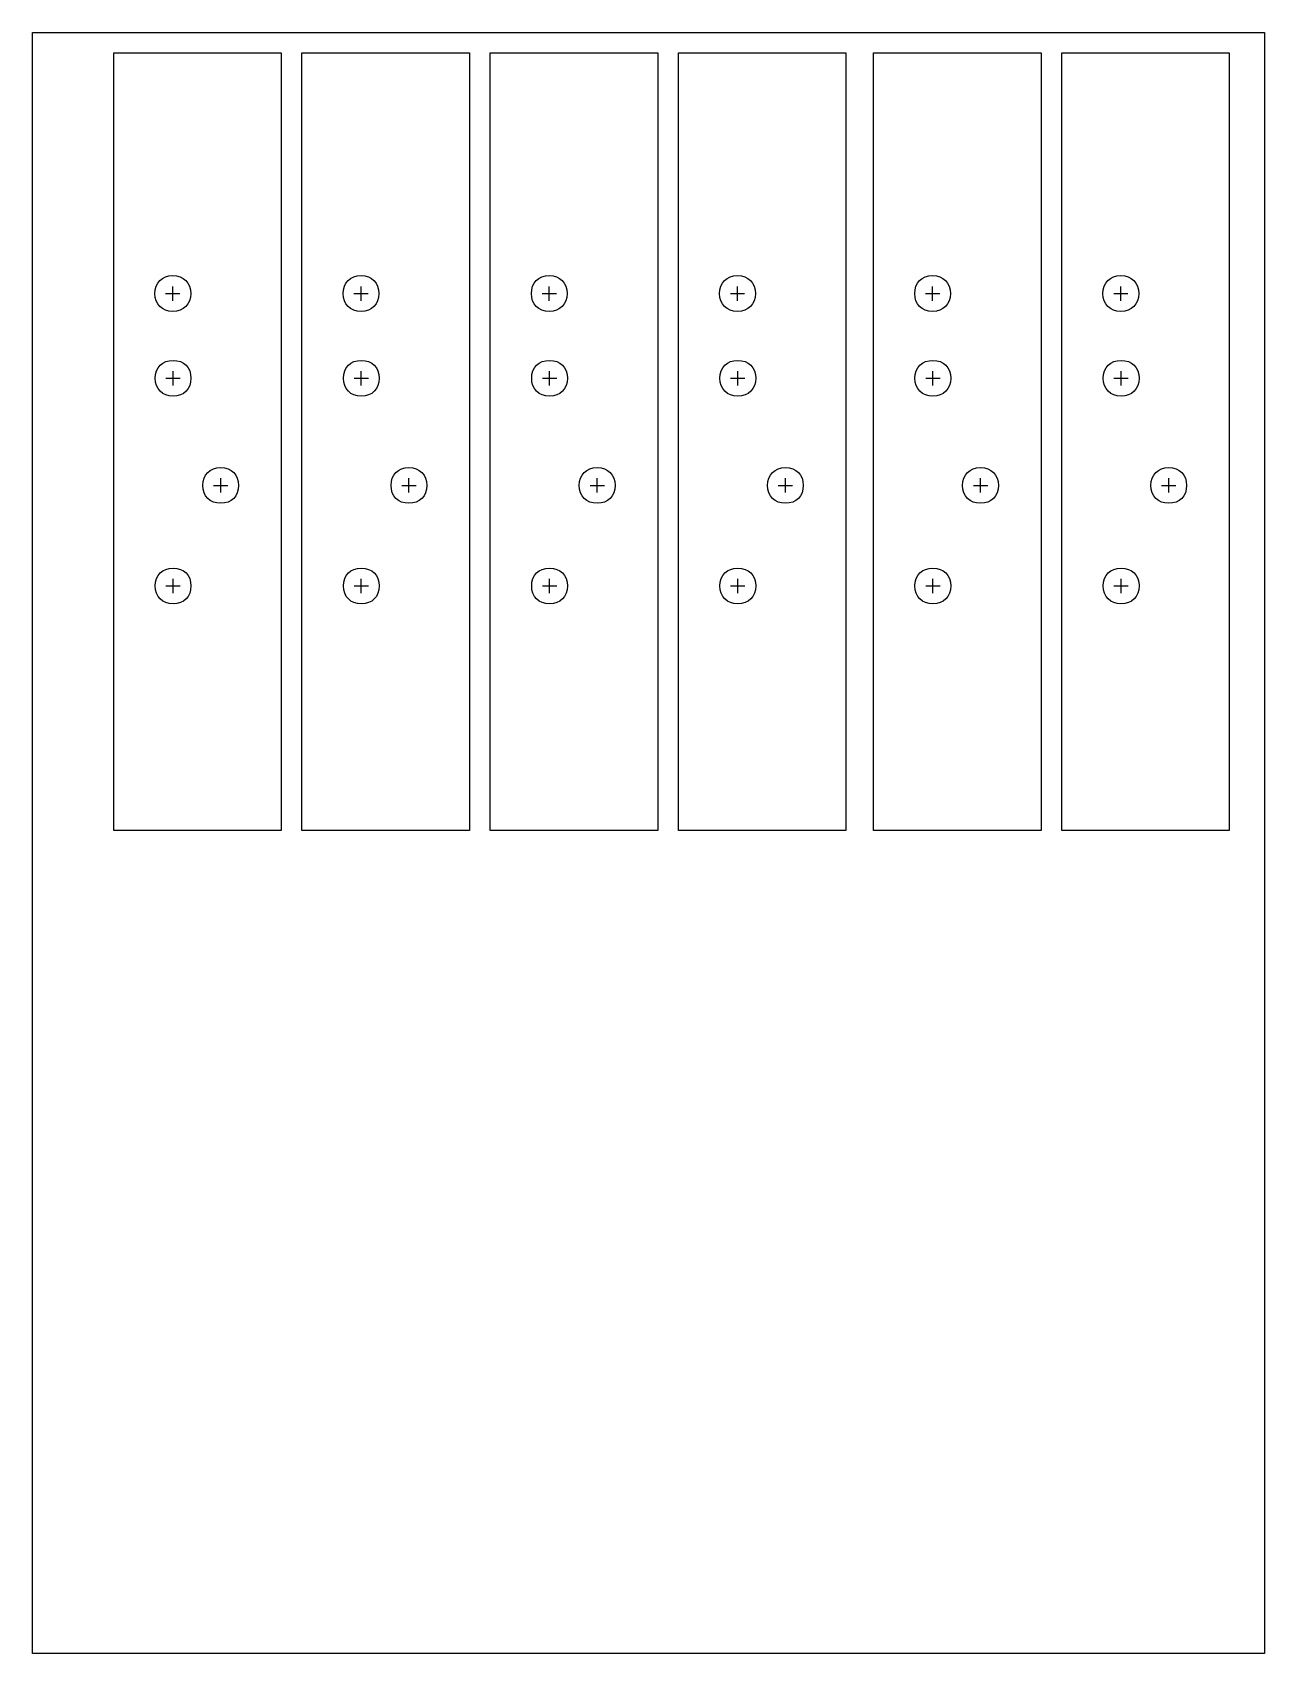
# Model space of a CAD drawing. Extents: x 4 to 208, y 8 to 275.
import ezdxf

# ---------------------------------------------------------------- set-up
doc = ezdxf.new("R2010")
doc.units = 0
doc.layers.add('text', color=7, linetype='CONTINUOUS')

msp = doc.modelspace()

# ---------------------------------------------------------------- linework, layer by layer
at = {"layer": 'text', "color": 1}
msp.add_lwpolyline([(4.399403, 275.32563), (207.608361, 275.32563), (207.608361, 8.132912), (4.399403, 8.132912), (4.399403, 275.32563)], close=True, dxfattribs=at)
for points in [[(27.785327, 143.797089), (17.805714, 143.797089), (17.805714, 271.959279), (45.438506, 271.959279), (45.438506, 143.797089), (17.805714, 143.797089)], [(58.829771, 143.797089), (48.850158, 143.797089), (48.850158, 271.959279), (76.48295, 271.959279), (76.48295, 143.797089), (48.850158, 143.797089)], [(89.874216, 143.797089), (79.894602, 143.797089), (79.894602, 271.959279), (107.527395, 271.959279), (107.527395, 143.797089), (79.894602, 143.797089)], [(120.91866, 143.797089), (110.939047, 143.797089), (110.939047, 271.959279), (138.571839, 271.959279), (138.571839, 143.797089), (110.939047, 143.797089)], [(153.091993, 143.797089), (143.11238, 143.797089), (143.11238, 271.959279), (170.745172, 271.959279), (170.745172, 143.797089), (143.11238, 143.797089)], [(184.136438, 143.797089), (174.156825, 143.797089), (174.156825, 271.959279), (201.789617, 271.959279), (201.789617, 143.797089), (174.156825, 143.797089)], [(27.548563, 231.111206), (27.548563, 233.473053)], [(58.593008, 231.111206), (58.593008, 233.473053)], [(89.637452, 231.111206), (89.637452, 233.473053)], [(120.681897, 231.111206), (120.681897, 233.473053)], [(152.85523, 231.111206), (152.85523, 233.473053)], [(183.899675, 231.111206), (183.899675, 233.473053)], [(26.368875, 232.291953), (28.729311, 232.291953)], [(57.413319, 232.291953), (59.773755, 232.291953)], [(88.457763, 232.291953), (90.8182, 232.291953)], [(119.502208, 232.291953), (121.862644, 232.291953)], [(151.675541, 232.291953), (154.035977, 232.291953)], [(182.719986, 232.291953), (185.080422, 232.291953)], [(27.599363, 217.144093), (27.599363, 219.505941)], [(58.643808, 217.144093), (58.643808, 219.505941)], [(89.688252, 217.144093), (89.688252, 219.505941)], [(120.732697, 217.144093), (120.732697, 219.505941)], [(152.90603, 217.144093), (152.90603, 219.505941)], [(183.950475, 217.144093), (183.950475, 219.505941)], [(26.419675, 218.324841), (28.780111, 218.324841)], [(57.464119, 218.324841), (59.824555, 218.324841)], [(88.508563, 218.324841), (90.869, 218.324841)], [(119.553008, 218.324841), (121.913444, 218.324841)], [(151.726341, 218.324841), (154.086777, 218.324841)], [(182.770786, 218.324841), (185.131222, 218.324841)], [(34.271097, 200.664435), (36.631533, 200.664435)], [(35.450786, 199.483688), (35.450786, 201.845535)], [(65.315541, 200.664435), (67.675977, 200.664435)], [(66.49523, 199.483688), (66.49523, 201.845535)], [(96.359986, 200.664435), (98.720422, 200.664435)], [(97.539675, 199.483688), (97.539675, 201.845535)], [(127.40443, 200.664435), (129.764866, 200.664435)], [(128.584119, 199.483688), (128.584119, 201.845535)], [(159.577763, 200.664435), (161.9382, 200.664435)], [(160.757452, 199.483688), (160.757452, 201.845535)], [(190.622208, 200.664435), (192.982644, 200.664435)], [(191.801897, 199.483688), (191.801897, 201.845535)], [(27.599363, 182.913095), (27.599363, 185.274942)], [(58.643808, 182.913095), (58.643808, 185.274942)], [(89.688252, 182.913095), (89.688252, 185.274942)], [(120.732697, 182.913095), (120.732697, 185.274942)], [(152.90603, 182.913095), (152.90603, 185.274942)], [(183.950475, 182.913095), (183.950475, 185.274942)], [(26.419675, 184.093842), (28.780111, 184.093842)], [(57.464119, 184.093842), (59.824555, 184.093842)], [(88.508563, 184.093842), (90.869, 184.093842)], [(119.553008, 184.093842), (121.913444, 184.093842)], [(151.726341, 184.093842), (154.086777, 184.093842)], [(182.770786, 184.093842), (185.131222, 184.093842)]]:
    msp.add_lwpolyline(points, dxfattribs=at)
for points in [[(24.596519, 232.291953), (24.596519, 234.062898), (25.777619, 235.243645), (27.548563, 235.243645)], [(27.548563, 235.243645), (29.320566, 235.243645), (30.500255, 234.062898), (30.500255, 232.291953)], [(55.640963, 232.291953), (55.640963, 234.062898), (56.822063, 235.243645), (58.593008, 235.243645)], [(58.593008, 235.243645), (60.365011, 235.243645), (61.5447, 234.062898), (61.5447, 232.291953)], [(86.685408, 232.291953), (86.685408, 234.062898), (87.866508, 235.243645), (89.637452, 235.243645)], [(89.637452, 235.243645), (91.409455, 235.243645), (92.589144, 234.062898), (92.589144, 232.291953)], [(117.729852, 232.291953), (117.729852, 234.062898), (118.910952, 235.243645), (120.681897, 235.243645)], [(120.681897, 235.243645), (122.4539, 235.243645), (123.633588, 234.062898), (123.633588, 232.291953)], [(149.903186, 232.291953), (149.903186, 234.062898), (151.084286, 235.243645), (152.85523, 235.243645)], [(152.85523, 235.243645), (154.627233, 235.243645), (155.806922, 234.062898), (155.806922, 232.291953)], [(180.94763, 232.291953), (180.94763, 234.062898), (182.12873, 235.243645), (183.899675, 235.243645)], [(183.899675, 235.243645), (185.671677, 235.243645), (186.851366, 234.062898), (186.851366, 232.291953)], [(27.548563, 229.340262), (25.777619, 229.340262), (24.596519, 230.521362), (24.596519, 232.291953)], [(30.500255, 232.291953), (30.500255, 230.521362), (29.320566, 229.340262), (27.548563, 229.340262)], [(58.593008, 229.340262), (56.822063, 229.340262), (55.640963, 230.521362), (55.640963, 232.291953)], [(61.5447, 232.291953), (61.5447, 230.521362), (60.365011, 229.340262), (58.593008, 229.340262)], [(89.637452, 229.340262), (87.866508, 229.340262), (86.685408, 230.521362), (86.685408, 232.291953)], [(92.589144, 232.291953), (92.589144, 230.521362), (91.409455, 229.340262), (89.637452, 229.340262)], [(120.681897, 229.340262), (118.910952, 229.340262), (117.729852, 230.521362), (117.729852, 232.291953)], [(123.633588, 232.291953), (123.633588, 230.521362), (122.4539, 229.340262), (120.681897, 229.340262)], [(152.85523, 229.340262), (151.084286, 229.340262), (149.903186, 230.521362), (149.903186, 232.291953)], [(155.806922, 232.291953), (155.806922, 230.521362), (154.627233, 229.340262), (152.85523, 229.340262)], [(183.899675, 229.340262), (182.12873, 229.340262), (180.94763, 230.521362), (180.94763, 232.291953)], [(186.851366, 232.291953), (186.851366, 230.521362), (185.671677, 229.340262), (183.899675, 229.340262)], [(24.647319, 218.324841), (24.647319, 220.095785), (25.828419, 221.276532), (27.599363, 221.276532)], [(27.599363, 221.276532), (29.371366, 221.276532), (30.551055, 220.095785), (30.551055, 218.324841)], [(55.691763, 218.324841), (55.691763, 220.095785), (56.872863, 221.276532), (58.643808, 221.276532)], [(58.643808, 221.276532), (60.415811, 221.276532), (61.5955, 220.095785), (61.5955, 218.324841)], [(86.736208, 218.324841), (86.736208, 220.095785), (87.917308, 221.276532), (89.688252, 221.276532)], [(89.688252, 221.276532), (91.460255, 221.276532), (92.639944, 220.095785), (92.639944, 218.324841)], [(117.780652, 218.324841), (117.780652, 220.095785), (118.961752, 221.276532), (120.732697, 221.276532)], [(120.732697, 221.276532), (122.5047, 221.276532), (123.684388, 220.095785), (123.684388, 218.324841)], [(149.953986, 218.324841), (149.953986, 220.095785), (151.135086, 221.276532), (152.90603, 221.276532)], [(152.90603, 221.276532), (154.678033, 221.276532), (155.857722, 220.095785), (155.857722, 218.324841)], [(180.99843, 218.324841), (180.99843, 220.095785), (182.17953, 221.276532), (183.950475, 221.276532)], [(183.950475, 221.276532), (185.722477, 221.276532), (186.902166, 220.095785), (186.902166, 218.324841)], [(27.599363, 215.373149), (25.828419, 215.373149), (24.647319, 216.554249), (24.647319, 218.324841)], [(30.551055, 218.324841), (30.551055, 216.554249), (29.371366, 215.373149), (27.599363, 215.373149)], [(58.643808, 215.373149), (56.872863, 215.373149), (55.691763, 216.554249), (55.691763, 218.324841)], [(61.5955, 218.324841), (61.5955, 216.554249), (60.415811, 215.373149), (58.643808, 215.373149)], [(89.688252, 215.373149), (87.917308, 215.373149), (86.736208, 216.554249), (86.736208, 218.324841)], [(92.639944, 218.324841), (92.639944, 216.554249), (91.460255, 215.373149), (89.688252, 215.373149)], [(120.732697, 215.373149), (118.961752, 215.373149), (117.780652, 216.554249), (117.780652, 218.324841)], [(123.684388, 218.324841), (123.684388, 216.554249), (122.5047, 215.373149), (120.732697, 215.373149)], [(152.90603, 215.373149), (151.135086, 215.373149), (149.953986, 216.554249), (149.953986, 218.324841)], [(155.857722, 218.324841), (155.857722, 216.554249), (154.678033, 215.373149), (152.90603, 215.373149)], [(183.950475, 215.373149), (182.17953, 215.373149), (180.99843, 216.554249), (180.99843, 218.324841)], [(186.902166, 218.324841), (186.902166, 216.554249), (185.722477, 215.373149), (183.950475, 215.373149)], [(32.498741, 200.664435), (32.498741, 202.435379), (33.679841, 203.616127), (35.450786, 203.616127)], [(35.450786, 203.616127), (37.222788, 203.616127), (38.402477, 202.435379), (38.402477, 200.664435)], [(63.543186, 200.664435), (63.543186, 202.435379), (64.724286, 203.616127), (66.49523, 203.616127)], [(66.49523, 203.616127), (68.267233, 203.616127), (69.446922, 202.435379), (69.446922, 200.664435)], [(94.58763, 200.664435), (94.58763, 202.435379), (95.76873, 203.616127), (97.539675, 203.616127)], [(97.539675, 203.616127), (99.311677, 203.616127), (100.491366, 202.435379), (100.491366, 200.664435)], [(125.632075, 200.664435), (125.632075, 202.435379), (126.813175, 203.616127), (128.584119, 203.616127)], [(128.584119, 203.616127), (130.356122, 203.616127), (131.535811, 202.435379), (131.535811, 200.664435)], [(157.805408, 200.664435), (157.805408, 202.435379), (158.986508, 203.616127), (160.757452, 203.616127)], [(160.757452, 203.616127), (162.529455, 203.616127), (163.709144, 202.435379), (163.709144, 200.664435)], [(188.849852, 200.664435), (188.849852, 202.435379), (190.030952, 203.616127), (191.801897, 203.616127)], [(191.801897, 203.616127), (193.5739, 203.616127), (194.753588, 202.435379), (194.753588, 200.664435)], [(35.450786, 197.712743), (33.679841, 197.712743), (32.498741, 198.893843), (32.498741, 200.664435)], [(38.402477, 200.664435), (38.402477, 198.893843), (37.222788, 197.712743), (35.450786, 197.712743)], [(66.49523, 197.712743), (64.724286, 197.712743), (63.543186, 198.893843), (63.543186, 200.664435)], [(69.446922, 200.664435), (69.446922, 198.893843), (68.267233, 197.712743), (66.49523, 197.712743)], [(97.539675, 197.712743), (95.76873, 197.712743), (94.58763, 198.893843), (94.58763, 200.664435)], [(100.491366, 200.664435), (100.491366, 198.893843), (99.311677, 197.712743), (97.539675, 197.712743)], [(128.584119, 197.712743), (126.813175, 197.712743), (125.632075, 198.893843), (125.632075, 200.664435)], [(131.535811, 200.664435), (131.535811, 198.893843), (130.356122, 197.712743), (128.584119, 197.712743)], [(160.757452, 197.712743), (158.986508, 197.712743), (157.805408, 198.893843), (157.805408, 200.664435)], [(163.709144, 200.664435), (163.709144, 198.893843), (162.529455, 197.712743), (160.757452, 197.712743)], [(191.801897, 197.712743), (190.030952, 197.712743), (188.849852, 198.893843), (188.849852, 200.664435)], [(194.753588, 200.664435), (194.753588, 198.893843), (193.5739, 197.712743), (191.801897, 197.712743)], [(24.647319, 184.093842), (24.647319, 185.864786), (25.828419, 187.045534), (27.599363, 187.045534)], [(27.599363, 187.045534), (29.371366, 187.045534), (30.551055, 185.864786), (30.551055, 184.093842)], [(55.691763, 184.093842), (55.691763, 185.864786), (56.872863, 187.045534), (58.643808, 187.045534)], [(58.643808, 187.045534), (60.415811, 187.045534), (61.5955, 185.864786), (61.5955, 184.093842)], [(86.736208, 184.093842), (86.736208, 185.864786), (87.917308, 187.045534), (89.688252, 187.045534)], [(89.688252, 187.045534), (91.460255, 187.045534), (92.639944, 185.864786), (92.639944, 184.093842)], [(117.780652, 184.093842), (117.780652, 185.864786), (118.961752, 187.045534), (120.732697, 187.045534)], [(120.732697, 187.045534), (122.5047, 187.045534), (123.684388, 185.864786), (123.684388, 184.093842)], [(149.953986, 184.093842), (149.953986, 185.864786), (151.135086, 187.045534), (152.90603, 187.045534)], [(152.90603, 187.045534), (154.678033, 187.045534), (155.857722, 185.864786), (155.857722, 184.093842)], [(180.99843, 184.093842), (180.99843, 185.864786), (182.17953, 187.045534), (183.950475, 187.045534)], [(183.950475, 187.045534), (185.722477, 187.045534), (186.902166, 185.864786), (186.902166, 184.093842)], [(27.599363, 181.14215), (25.828419, 181.14215), (24.647319, 182.32325), (24.647319, 184.093842)], [(30.551055, 184.093842), (30.551055, 182.32325), (29.371366, 181.14215), (27.599363, 181.14215)], [(58.643808, 181.14215), (56.872863, 181.14215), (55.691763, 182.32325), (55.691763, 184.093842)], [(61.5955, 184.093842), (61.5955, 182.32325), (60.415811, 181.14215), (58.643808, 181.14215)], [(89.688252, 181.14215), (87.917308, 181.14215), (86.736208, 182.32325), (86.736208, 184.093842)], [(92.639944, 184.093842), (92.639944, 182.32325), (91.460255, 181.14215), (89.688252, 181.14215)], [(120.732697, 181.14215), (118.961752, 181.14215), (117.780652, 182.32325), (117.780652, 184.093842)], [(123.684388, 184.093842), (123.684388, 182.32325), (122.5047, 181.14215), (120.732697, 181.14215)], [(152.90603, 181.14215), (151.135086, 181.14215), (149.953986, 182.32325), (149.953986, 184.093842)], [(155.857722, 184.093842), (155.857722, 182.32325), (154.678033, 181.14215), (152.90603, 181.14215)], [(183.950475, 181.14215), (182.17953, 181.14215), (180.99843, 182.32325), (180.99843, 184.093842)], [(186.902166, 184.093842), (186.902166, 182.32325), (185.722477, 181.14215), (183.950475, 181.14215)]]:
    msp.add_open_spline(points, degree=3, dxfattribs=at)

doc.saveas('drawing.dxf')
